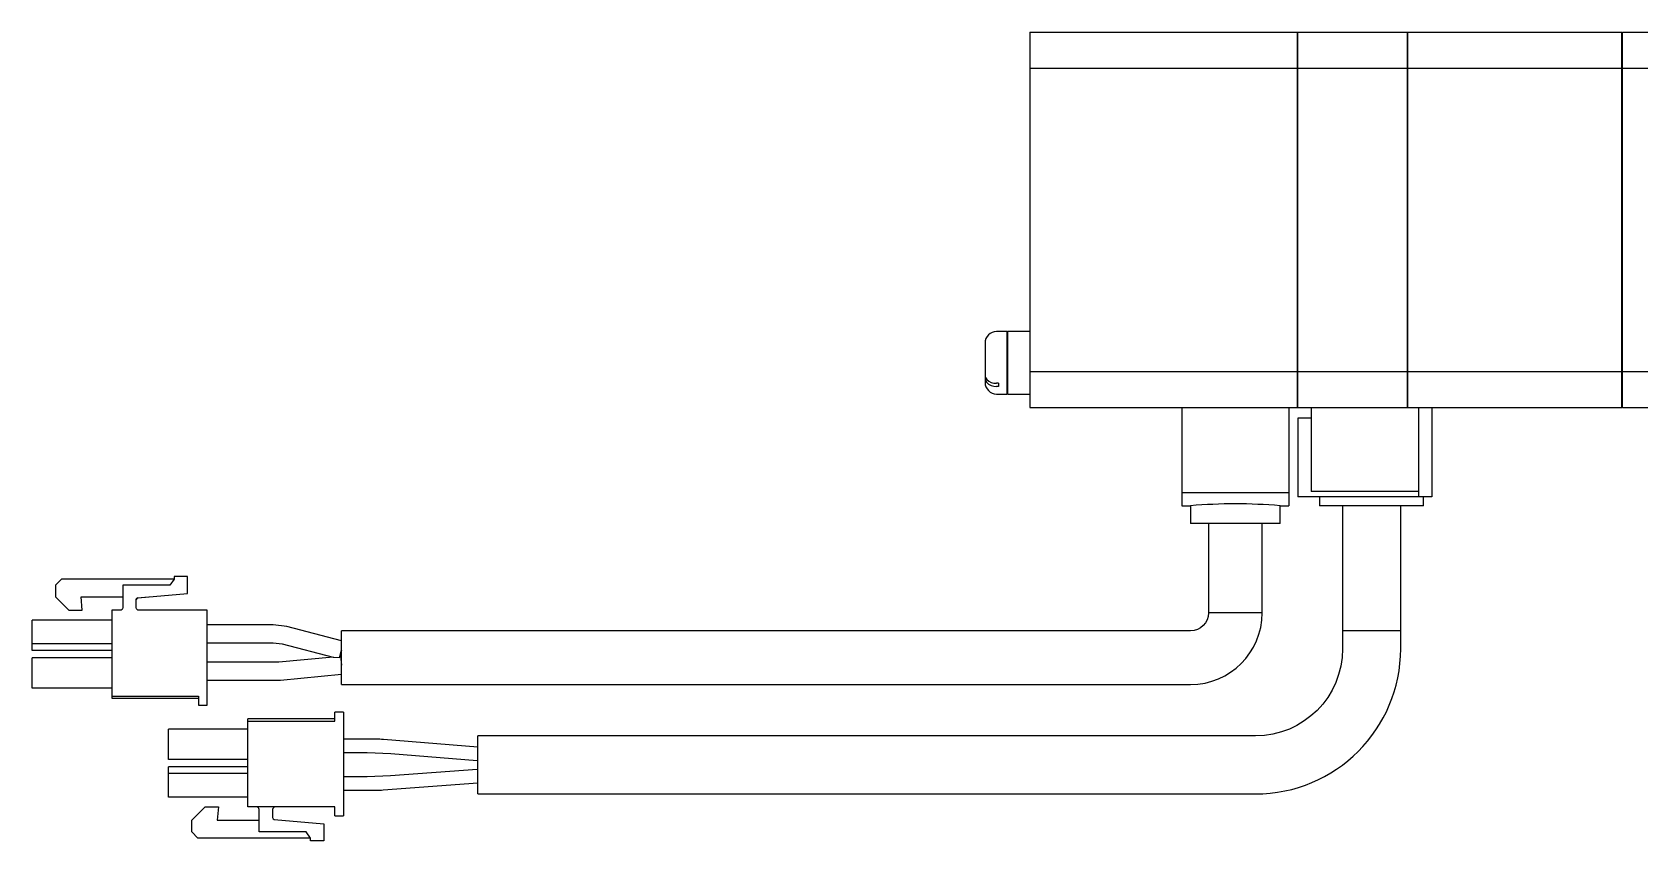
# Model space of a CAD drawing. Extents: x 0 to 1495, y -8 to 1173.
# Drawn here: x 367.1 to 547, y 236.1 to 326.6 of the extents above; entities that cross this region are included whole.
import ezdxf

# ---------------------------------------------------------------- set-up
doc = ezdxf.new("R2010")
doc.units = 0
doc.header["$LTSCALE"] = 0.5
doc.layers.add('MSM_CONTINUOUS', color=7, linetype='CONTINUOUS')

msp = doc.modelspace()

# ---------------------------------------------------------------- linework, layer by layer
at = {"layer": 'MSM_CONTINUOUS'}
for p, q in [((478.72, 326.6), (478.72, 284.6)), ((478.72, 326.6), (508.67, 326.6)), ((508.67, 284.6), (508.67, 326.6)), ((508.67, 326.55), (508.72, 326.55)), ((508.72, 284.6), (508.72, 326.6)), ((508.72, 326.6), (520.97, 326.6)), ((520.97, 284.6), (520.97, 326.6)), ((520.97, 326.55), (521.02, 326.55)), ((521.02, 284.6), (521.02, 326.6)), ((521.02, 326.6), (544.97, 326.6)), ((544.97, 284.6), (544.97, 326.6)), ((544.97, 326.55), (545.02, 326.55)), ((545.02, 284.6), (545.02, 326.6)), ((545.02, 326.6), (563.72, 326.6)), ((478.72, 322.57), (508.67, 322.57)), ((508.67, 322.31), (508.72, 322.31)), ((508.72, 322.57), (520.97, 322.57)), ((520.97, 322.31), (521.02, 322.31)), ((521.02, 322.57), (544.97, 322.57)), ((544.97, 322.31), (545.02, 322.31)), ((545.02, 322.57), (553.72, 322.57)), ((473.72, 291.8), (473.72, 287.4)), ((476.17, 293.1), (475.02, 293.1)), ((476.17, 293.1), (476.17, 286.1)), ((476.22, 293.05), (476.17, 293.05)), ((476.22, 293.1), (476.22, 286.1)), ((478.72, 293.1), (476.22, 293.1)), ((478.72, 288.63), (508.67, 288.63)), ((508.67, 288.89), (508.72, 288.89)), ((508.72, 288.63), (520.97, 288.63)), ((520.97, 288.89), (521.02, 288.89)), ((521.02, 288.63), (544.97, 288.63)), ((544.97, 288.89), (545.02, 288.89)), ((545.02, 288.63), (553.72, 288.63)), ((475.22, 287.31), (475.02, 287.31)), ((475.22, 286.95), (475.02, 286.95)), ((475.02, 286.1), (476.17, 286.1)), ((475.22, 287.31), (475.22, 286.95)), ((476.17, 286.15), (476.22, 286.15)), ((476.22, 286.1), (478.72, 286.1)), ((478.72, 284.6), (508.67, 284.6)), ((495.72, 284.6), (495.72, 273.6)), ((507.72, 284.6), (507.72, 273.6)), ((508.67, 284.65), (508.72, 284.65)), ((508.72, 284.6), (544.97, 284.6)), ((510.22, 284.6), (510.22, 275.2)), ((520.97, 284.65), (521.02, 284.65)), ((522.22, 284.6), (522.22, 274.6)), ((523.72, 284.6), (523.72, 274.6)), ((544.97, 284.65), (545.02, 284.65)), ((545.02, 284.6), (587.72, 284.6)), ((508.72, 283.4), (508.72, 274.6)), ((510.22, 283.4), (508.72, 283.4)), ((522.22, 275.2), (510.22, 275.2)), ((507.72, 275.03), (495.72, 275.03)), ((495.72, 273.6), (496.72, 273.6)), ((496.72, 273.6), (496.72, 271.6)), ((506.72, 273.6), (507.72, 273.6)), ((506.72, 271.6), (506.72, 273.6)), ((523.72, 274.6), (508.72, 274.6)), ((511.15, 274.6), (511.15, 273.6)), ((522.79, 273.6), (511.15, 273.6)), ((513.72, 273.6), (513.72, 257.6)), ((520.22, 257.6), (520.22, 273.6)), ((522.79, 273.6), (522.79, 274.6)), ((506.72, 271.6), (496.72, 271.6)), ((498.72, 271.6), (498.72, 261.6)), ((504.72, 261.6), (504.72, 271.6)), ((370.42, 265.4), (369.72, 264.7)), ((369.72, 264.7), (369.72, 263.4)), ((383.02, 265.4), (370.42, 265.4)), ((377.27, 264.7), (377.27, 262.2)), ((382.52, 264.7), (377.27, 264.7)), ((383.02, 265.4), (382.52, 264.7)), ((383.02, 265.7), (383.02, 265.4)), ((384.52, 265.7), (383.02, 265.7)), ((384.52, 263.79), (384.52, 265.7)), ((369.72, 263.4), (371.22, 261.9)), ((369.72, 263.4), (371.22, 261.9)), ((372.59, 263.4), (377.27, 263.4)), ((372.72, 261.9), (372.59, 263.4)), ((372.59, 263.4), (377.27, 263.4)), ((378.77, 262.2), (378.77, 263.1)), ((378.96, 263.3), (384.52, 263.79)), ((378.96, 263.3), (384.52, 263.79)), ((378.96, 263.3), (380.11, 263.4)), ((378.96, 263.3), (380.11, 263.4)), ((380.11, 263.4), (380.11, 263.4)), ((367.12, 257.4), (367.12, 260.8)), ((376.02, 260.8), (367.12, 260.8)), ((371.22, 261.9), (372.72, 261.9)), ((371.22, 261.9), (372.72, 261.9)), ((376.97, 261.9), (376.02, 261.9)), ((376.02, 261.9), (376.02, 252.3)), ((386.72, 261.9), (379.07, 261.9)), ((386.72, 251.3), (386.72, 261.9)), ((504.72, 261.6), (498.72, 261.6)), ((394.08, 260.27), (386.72, 260.27)), ((395.6, 260.08), (394.08, 260.27)), ((401.72, 258.48), (395.6, 260.08)), ((401.72, 253.6), (401.72, 259.6)), ((496.72, 259.6), (401.72, 259.6)), ((520.22, 259.6), (513.72, 259.6)), ((376.02, 258.15), (367.12, 258.15)), ((376.02, 257.4), (367.12, 257.4)), ((376.02, 257.4), (367.12, 257.4)), ((386.72, 258.27), (394.08, 258.27)), ((394.08, 258.27), (395.09, 258.15)), ((395.09, 258.15), (400.78, 256.66)), ((401.72, 257.45), (401.5, 256.61)), ((401.54, 256.74), (401.72, 257.45)), ((367.12, 253.2), (367.12, 256.6)), ((376.02, 256.6), (367.12, 256.6)), ((394.63, 256.08), (386.72, 256.08)), ((394.72, 256.08), (394.63, 256.08)), ((400.78, 256.66), (394.72, 256.08)), ((400.78, 256.66), (401.5, 256.61)), ((401.54, 256.74), (401.5, 256.61)), ((401.5, 256.61), (401.54, 256.74)), ((401.63, 256.75), (401.54, 256.74)), ((401.63, 256.75), (401.72, 255.75)), ((386.72, 254.08), (394.63, 254.08)), ((394.63, 254.08), (394.92, 254.09)), ((394.92, 254.09), (401.72, 254.75)), ((401.72, 253.6), (496.72, 253.6)), ((376.02, 253.2), (367.12, 253.2)), ((376.02, 253.2), (367.12, 253.2)), ((376.02, 252.3), (385.72, 252.3)), ((376.02, 252.3), (385.72, 252.3)), ((376.02, 252.3), (376.02, 252.05)), ((376.02, 252.05), (385.72, 252.05)), ((385.72, 252.3), (385.72, 251.3)), ((385.72, 251.3), (386.72, 251.3)), ((385.72, 251.3), (386.72, 251.3)), ((401.97, 250.5), (400.97, 250.5)), ((400.97, 249.5), (400.97, 250.5)), ((401.97, 250.5), (401.97, 238.9)), ((391.27, 248.6), (382.37, 248.6)), ((382.37, 245.2), (382.37, 248.6)), ((391.27, 239.9), (391.27, 249.75)), ((400.97, 249.75), (391.27, 249.75)), ((391.27, 249.5), (400.97, 249.5)), ((405.58, 247.47), (401.97, 247.47)), ((416.97, 246.6), (406.43, 247.44)), ((416.97, 241.35), (416.97, 247.85)), ((503.97, 247.85), (416.97, 247.85)), ((391.27, 245.2), (382.37, 245.2)), ((401.97, 245.97), (404.6, 245.97)), ((404.6, 245.97), (407.24, 245.87)), ((407.24, 245.87), (416.92, 245.1)), ((391.27, 244.4), (382.37, 244.4)), ((382.37, 241), (382.37, 244.4)), ((391.27, 243.65), (382.37, 243.65)), ((404.61, 243.27), (401.97, 243.27)), ((407.23, 243.37), (404.61, 243.27)), ((416.92, 244.1), (407.23, 243.37)), ((416.92, 244.1), (416.97, 244.07)), ((391.27, 241), (382.37, 241)), ((401.97, 241.77), (405.6, 241.77)), ((406.4, 241.81), (416.97, 242.6)), ((416.97, 241.35), (503.97, 241.35)), ((384.97, 238.4), (386.47, 239.9)), ((386.47, 239.9), (387.97, 239.9)), ((387.97, 239.9), (387.84, 238.4)), ((400.97, 239.9), (391.27, 239.9)), ((392.52, 237.1), (392.52, 239.6)), ((394.02, 239.6), (394.02, 238.7)), ((400.97, 238.9), (400.97, 239.9)), ((384.97, 237.1), (384.97, 238.4)), ((387.84, 238.4), (392.52, 238.4)), ((394.21, 238.5), (399.77, 238.01)), ((399.77, 238.01), (399.77, 236.1)), ((400.97, 238.9), (401.97, 238.9)), ((385.67, 236.4), (384.97, 237.1)), ((398.27, 236.4), (385.67, 236.4)), ((397.77, 237.1), (392.52, 237.1)), ((398.27, 236.4), (397.77, 237.1)), ((398.27, 236.1), (398.27, 236.4)), ((399.77, 236.1), (398.27, 236.1))]:
    msp.add_line(p, q, dxfattribs=at)
for centre, radius, start, end in [((475.02, 291.8), 1.3, 90, 180), ((474.48, 287.9), 0.751, 181.7681, 218.8955), ((474.48, 288.25), 0.754, 185.8166, 221.8939), ((475.02, 287.4), 1.3, 180, 270), ((474.95, 288.36), 1.41, 221.3743, 272.8178), ((474.93, 288.69), 1.39, 222.8199, 273.04), ((501.72, 213.81), 60, 85.2198, 94.7802), ((378.97, 263.1), 0.2, 95, 180), ((378.97, 263.1), 0.2, 95, 180), ((496.72, 261.6), 8, 270, 0), ((503.97, 257.6), 16.25, 270, 0), ((405.58, 236.72), 10.75, 85.452, 90), ((416.91, 245.18), 0.0773, 270.4162, 320.9521), ((405.6, 252.52), 10.75, 270, 274.2892), ((392.22, 239.6), 0.3, 0, 90), ((394.32, 239.6), 0.3, 90, 180), ((394.22, 238.7), 0.2, 180, 265)]:
    msp.add_arc(centre, radius, start, end, dxfattribs=at)
at = {"layer": 'MSM_CONTINUOUS', "extrusion": (0, 0, -1)}
for centre, radius, start, end in [((-378.97, 263.1), 0.2, 360, 85), ((-378.97, 263.1), 0.2, 360, 85), ((-376.97, 262.2), 0.3, 180, 270), ((-379.07, 262.2), 0.3, 270, 360), ((-496.72, 261.6), 2, 180, 270), ((-503.97, 257.6), 9.75, 180, 270)]:
    msp.add_arc(centre, radius, start, end, dxfattribs=at)

doc.saveas('drawing.dxf')
